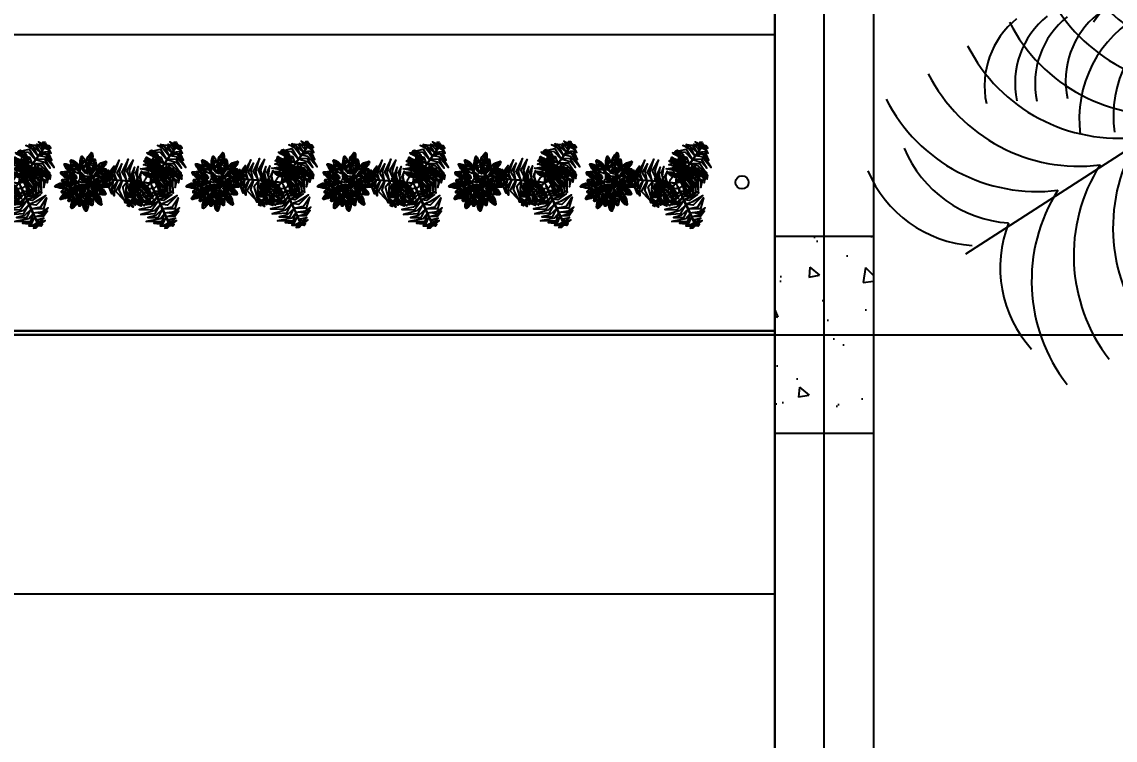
# Model space of a CAD drawing. Header units: metres. Extents: x 97 to 197, y 104 to 205.
# Drawn here: x 106.782 to 108.443, y 113.72 to 114.812 of the extents above; entities that cross this region are included whole.
import ezdxf

# ---------------------------------------------------------------- set-up
doc = ezdxf.new("R2010")
doc.units = ezdxf.units.M
doc.linetypes.add('ACAD_ISO10W100', pattern=[18, 12, -3, 0, -3])
doc.layers.get('0').update_dxf_attribs({"plot": 0})
doc.layers.add('00-AUX2', color=30, linetype='Continuous', plot=False)
for name, color, linetype in [('1-ALV_CORTE', 5, 'Continuous'), ('13-EST_PILARES', 6, 'Continuous'), ('15-COTAS', 14, 'Continuous'), ('16-EIXOS', 253, 'ACAD_ISO10W100'), ('18-HATCH', 1, 'Continuous'), ('3-LAYOUT', 2, 'Continuous'), ('5-PISO', 1, 'Continuous'), ('6-VEGETAÇÃO', 104, 'Continuous')]:
    doc.layers.add(name, color=color, linetype=linetype)
doc.styles.get("Standard").update_dxf_attribs({"font": 'arial.ttf', "height": 2.5})
doc.dimstyles.new('COTA ANOTATIVA', dxfattribs={"dimtxt": 2.5, "dimasz": 2.5, "dimexe": 2, "dimexo": 1, "dimgap": 0.5, "dimtad": 1, "dimzin": 4, "dimdsep": 46, "dimtxsty": 'Standard', "dimblk": 'ARCHTICK', "dimcen": 1, "dimclrd": 256, "dimclre": 256, "dimclrt": 256, "dimazin": 0, "dimtfac": 1, "dimtofl": 0, "dimtmove": 1, "dimatfit": 3, "dimldrblk": 'DOT', "dimfxl": 2, "dimfxlon": 1, "dimtolj": 1, "dimtzin": 0, "dimarcsym": 0})

# ---------------------------------------------------------------- blocks, each defined once
blk = doc.blocks.new('*U93')
at = {"layer": '5-PISO', "ltscale": 0.1}
blk.add_circle((0.0563, 0), 0.01, dxfattribs=at)
blk = doc.blocks.new('*U94')
at = {"layer": '1-ALV_CORTE', "color": 0, "linetype": 'ByBlock', "lineweight": -2, "transparency": 16777216}
for p in [(1.1521, -3.7), (1.2519, -3.7), (1.3517, -3.7), (1.4516, -3.7), (1.5514, -3.7), (1.6512, -3.7), (1.7511, -3.7), (1.8509, -3.7), (1.9507, -3.7), (2.0506, -3.7), (2.1504, -3.7), (2.2502, -3.7)]:
    blk.add_blockref('*U93', p, dxfattribs=at)
blk = doc.blocks.new('A$C5E6B4C6F')
at = {"layer": '6-VEGETAÇÃO', "color": 76}
for points in [[(1.557, 1.641, -2.048), (1.395, 1.82, -2.109), (1.136, 1.834, -2.194), (1.405, 1.9, -2.11)], [(1.617, 1.726, -2.033), (1.464, 1.918, -2.092), (1.33, 1.988, -2.139), (1.499, 1.959, -2.083)], [(1.678, 1.813, -2.089), (1.51, 1.965, -2.183), (1.405, 2.011, -2.201), (1.562, 1.992, -2.214)], [(1.721, 1.874, -2.146), (1.59, 2.021, -2.244), (1.711, 1.971, -2.224)], [(1.777, 1.953, -2.259), (1.674, 2.021, -2.303), (1.628, 2.076, -2.362), (1.733, 2.028, -2.352)], [(1.633, 1.748, -2.029), (1.64, 1.748, -2.029), (1.76, 1.917, -2.19), (1.752, 1.917, -2.19)], [(1.806, 1.994, -2.342), (1.736, 2.07, -2.421), (1.789, 2.063, -2.443)], [(1.752, 1.917, -2.19), (1.76, 1.917, -2.19), (1.824, 2.009, -2.376), (1.817, 2.009, -2.376)], [(1.778, 1.935, -2.243), (1.871, 1.881, -2.305), (1.934, 1.803, -2.299), (1.865, 1.938, -2.361)], [(1.807, 1.996, -2.35), (1.927, 1.923, -2.425), (1.888, 1.979, -2.436)], [(0.357, 1.156, -2.032), (0.303, 1.302, -2.064), (0.415, 1.63, -2.175), (0.231, 1.292, -2.049)], [(0.595, 1.14, -2.069), (0.539, 1.339, -2.115), (0.629, 1.659, -2.22), (0.475, 1.345, -2.105)], [(0.708, 1.124, -2.084), (0.662, 1.376, -2.146), (0.747, 1.632, -2.233), (0.591, 1.377, -2.135)], [(1.482, 1.535, -2.067), (1.345, 1.656, -2.117), (1.097, 1.789, -2.205), (1.417, 1.703, -2.096)], [(1.207, 1.531, -0.981), (1.324, 1.574, -0.958), (1.424, 1.573, -1.089), (1.316, 1.62, -0.901)], [(1.395, 1.411, -2.091), (1.402, 1.411, -2.091), (1.64, 1.748, -2.031), (1.632, 1.748, -2.031)], [(1.556, 1.648, -2.048), (1.774, 1.585, -2.101), (1.908, 1.441, -2.163), (1.78, 1.66, -2.08)], [(1.629, 1.743, -2.032), (1.782, 1.718, -2.064), (2.011, 1.456, -2.175), (1.809, 1.784, -2.049)], [(1.691, 1.821, -2.104), (1.846, 1.789, -2.2), (1.954, 1.636, -2.209), (1.866, 1.836, -2.236)], [(0.049, 1.184, -2.35), (0.052, 1.325, -2.425), (0.023, 1.263, -2.436)], [(0.117, 1.189, -2.243), (0.117, 1.297, -2.305), (0.153, 1.391, -2.299), (0.07, 1.263, -2.361)], [(0.259, 1.171, -2.104), (0.209, 1.321, -2.2), (0.288, 1.491, -2.209), (0.158, 1.315, -2.236)], [(0.475, 1.141, -2.048), (0.422, 1.361, -2.101), (0.479, 1.549, -2.163), (0.353, 1.329, -2.08)], [(0.796, 1.116, -2.149), (0.756, 1.287, -2.126), (0.781, 1.468, -2.215), (0.703, 1.281, -2.034)], [(1.196, 1.453, -1.072), (1.373, 1.5, -1.059), (1.421, 1.484, -1.129), (1.346, 1.542, -1.001)], [(1.502, 1.177, -1.5), (1.501, 1.373, -1.508), (1.382, 1.522, -1.658), (1.541, 1.415, -1.461)], [(1.426, 1.455, -2.084), (1.667, 1.369, -2.146), (1.847, 1.168, -2.233), (1.703, 1.43, -2.135)], [(1.496, 1.546, -2.069), (1.696, 1.494, -2.115), (1.929, 1.256, -2.22), (1.734, 1.547, -2.105)], [(1.567, 1.195, -1.421), (1.577, 1.394, -1.416), (1.543, 1.509, -1.462), (1.612, 1.399, -1.373)], [(1.652, 1.219, -1.388), (1.644, 1.403, -1.435), (1.609, 1.487, -1.463), (1.691, 1.394, -1.423)], [(0.052, 1.184, -2.342), (0.02, 1.085, -2.421), (0, 1.135, -2.443)], [(0.145, 1.176, -2.19), (0.152, 1.176, -2.19), (0.041, 1.186, -2.376), (0.033, 1.186, -2.376)], [(0.102, 1.18, -2.259), (0.094, 1.057, -2.303), (0.07, 0.989, -2.362), (0.058, 1.103, -2.352)], [(0.198, 1.171, -2.146), (0.136, 0.983, -2.244), (0.119, 1.114, -2.224)], [(0.351, 1.157, -2.029), (0.358, 1.157, -2.029), (0.152, 1.176, -2.19), (0.145, 1.176, -2.19)], [(0.272, 1.164, -2.089), (0.224, 0.942, -2.183), (0.237, 0.829, -2.201), (0.175, 0.974, -2.214)], [(0.379, 1.154, -2.033), (0.289, 0.926, -2.092), (0.295, 0.774, -2.139), (0.235, 0.936, -2.083)], [(0.481, 1.145, -2.048), (0.407, 0.915, -2.109), (0.525, 0.683, -2.194), (0.333, 0.884, -2.11)], [(0.762, 1.119, -2.091), (0.769, 1.119, -2.091), (0.359, 1.157, -2.031), (0.351, 1.157, -2.031)], [(0.611, 1.133, -2.067), (0.575, 0.954, -2.117), (0.583, 0.673, -2.205), (0.497, 0.993, -2.096)], [(1.582, 1.199, -1.406), (1.664, 1.106, -1.383), (1.707, 0.838, -1.514), (1.704, 1.13, -1.326)], [(1.354, 0.668, -2.084), (1.159, 0.502, -2.146), (0.894, 0.447, -2.233), (1.193, 0.441, -2.135)], [(1.397, 0.562, -2.069), (1.252, 0.414, -2.115), (0.93, 0.332, -2.22), (1.279, 0.356, -2.105)], [(1.331, 0.717, -2.091), (1.339, 0.717, -2.091), (1.511, 0.343, -2.031), (1.504, 0.343, -2.031)], [(1.395, 0.579, -2.067), (1.568, 0.638, -2.117), (1.807, 0.786, -2.205), (1.573, 0.551, -2.096)], [(1.449, 0.461, -2.048), (1.685, 0.512, -2.109), (1.827, 0.73, -2.194), (1.749, 0.463, -2.11)], [(1.502, 0.348, -2.032), (1.403, 0.228, -2.064), (1.062, 0.161, -2.175), (1.447, 0.171, -2.049)], [(1.456, 0.458, -2.048), (1.292, 0.302, -2.101), (1.1, 0.258, -2.163), (1.354, 0.259, -2.08)], [(1.492, 0.368, -2.033), (1.735, 0.404, -2.092), (1.863, 0.485, -2.139), (1.753, 0.353, -2.083)], [(1.504, 0.342, -2.029), (1.511, 0.342, -2.029), (1.598, 0.154, -2.19), (1.591, 0.154, -2.19)], [(1.537, 0.27, -2.089), (1.753, 0.34, -2.183), (1.845, 0.408, -2.201), (1.75, 0.282, -2.214)], [(1.538, 0.256, -2.104), (1.433, 0.138, -2.2), (1.246, 0.121, -2.209), (1.463, 0.097, -2.236)], [(1.593, 0.124, -2.243), (1.5, 0.07, -2.305), (1.4, 0.054, -2.299), (1.552, 0.046, -2.361)], [(1.631, 0.067, -2.35), (1.508, 0, -2.425), (1.576, 0.006, -2.436)], [(1.568, 0.203, -2.146), (1.762, 0.243, -2.244), (1.657, 0.163, -2.224)], [(1.591, 0.154, -2.19), (1.598, 0.154, -2.19), (1.645, 0.053, -2.376), (1.638, 0.053, -2.376)], [(1.609, 0.115, -2.259), (1.719, 0.17, -2.303), (1.79, 0.183, -2.362), (1.697, 0.116, -2.352)], [(1.63, 0.07, -2.342), (1.731, 0.092, -2.421), (1.698, 0.049, -2.443)]]:
    blk.add_3dface(points, dxfattribs=at)
at = {"layer": '6-VEGETAÇÃO'}
for points in [[(1.235, 1.816, -0.991), (1.158, 1.859, -1.031), (1.199, 1.877, -1.03)], [(1.206, 1.516, -0.996), (1.024, 1.596, -0.991), (1.003, 1.606, -1.037), (1.032, 1.631, -0.948)], [(1.214, 1.604, -0.963), (1.039, 1.663, -1.01), (1.047, 1.66, -1.038), (1.065, 1.703, -0.998)], [(1.372, 1.379, -2.153), (1.289, 1.475, -2.153), (1.073, 1.642, -2.248), (1.268, 1.547, -2.101)], [(1.23, 1.762, -0.967), (1.133, 1.78, -1), (1.08, 1.812, -1.029), (1.171, 1.816, -1.007)], [(1.41, 1.433, -2.085), (1.238, 1.599, -2.149), (1.14, 1.664, -2.184), (1.367, 1.566, -2.106)], [(1.208, 1.535, -0.975), (1.215, 1.535, -0.975), (1.233, 1.716, -0.948), (1.226, 1.716, -0.948)], [(1.22, 1.616, -0.965), (1.342, 1.671, -0.989), (1.417, 1.659, -1.037), (1.338, 1.715, -0.98)], [(1.226, 1.716, -0.948), (1.233, 1.716, -0.948), (1.245, 1.837, -1.002), (1.238, 1.837, -1.002)], [(1.237, 1.748, -0.966), (1.325, 1.761, -1.002), (1.351, 1.746, -1.016), (1.299, 1.807, -1.012)], [(0.876, 1.104, -2.283), (0.841, 1.252, -2.262), (0.872, 1.481, -2.373), (0.804, 1.331, -2.219)], [(0.949, 1.102, -2.406), (0.922, 1.223, -2.391), (0.948, 1.371, -2.474), (0.888, 1.232, -2.335)], [(1.191, 1.364, -1.175), (1.049, 1.403, -1.197), (0.924, 1.423, -1.28), (1.079, 1.451, -1.128)], [(1.18, 1.253, -1.362), (1.084, 1.284, -1.342), (0.937, 1.329, -1.4), (1.039, 1.307, -1.275)], [(1.183, 1.282, -1.27), (0.999, 1.341, -1.291), (0.973, 1.349, -1.318), (1.1, 1.353, -1.229)], [(1.199, 1.449, -1.075), (1.016, 1.518, -1.083), (0.994, 1.522, -1.233), (1.09, 1.57, -1.036)], [(1.325, 1.313, -2.288), (1.259, 1.405, -2.271), (1.1, 1.534, -2.333), (1.296, 1.428, -2.198)], [(1.283, 1.253, -2.41), (1.221, 1.351, -2.381), (1.104, 1.463, -2.408), (1.248, 1.379, -2.316)], [(1.181, 1.265, -1.292), (1.189, 1.265, -1.292), (1.215, 1.535, -0.976), (1.208, 1.535, -0.976)], [(1.185, 1.3, -1.252), (1.387, 1.343, -1.249), (1.49, 1.314, -1.35), (1.387, 1.39, -1.194)], [(1.196, 1.375, -1.165), (1.356, 1.422, -1.148), (1.511, 1.392, -1.261), (1.36, 1.464, -1.098)], [(1.215, 1.156, -2.61), (1.222, 1.156, -2.61), (1.402, 1.411, -2.09), (1.395, 1.411, -2.09)], [(1.269, 1.113, -2.068), (1.269, 1.202, -2.018), (1.257, 1.332, -2.02), (1.28, 1.2, -1.947)], [(1.289, 1.119, -1.934), (1.287, 1.207, -1.898), (1.267, 1.371, -1.932), (1.3, 1.197, -1.82)], [(1.312, 1.125, -1.787), (1.306, 1.226, -1.767), (1.278, 1.444, -1.825), (1.313, 1.276, -1.7)], [(1.341, 1.133, -1.695), (1.329, 1.325, -1.716), (1.31, 1.418, -1.743), (1.377, 1.236, -1.654)], [(1.324, 1.32, -2.283), (1.47, 1.276, -2.262), (1.653, 1.135, -2.373), (1.557, 1.269, -2.219)], [(1.42, 1.155, -1.6), (1.405, 1.302, -1.622), (1.344, 1.516, -1.705), (1.461, 1.291, -1.553)], [(1.375, 1.383, -2.149), (1.543, 1.333, -2.126), (1.687, 1.221, -2.215), (1.565, 1.381, -2.034)], [(1.715, 1.236, -1.379), (1.726, 1.399, -1.416), (1.768, 1.304, -1.384)], [(1.805, 1.261, -1.392), (1.787, 1.358, -1.425), (1.798, 1.419, -1.454), (1.834, 1.335, -1.432)], [(1.858, 1.276, -1.416), (1.87, 1.363, -1.456), (1.902, 1.332, -1.455)], [(0.841, 0.796, -1.406), (0.726, 0.843, -1.383), (0.569, 1.065, -1.514), (0.701, 0.804, -1.326)], [(0.735, 1.122, -2.085), (0.678, 0.89, -2.149), (0.67, 0.773, -2.184), (0.642, 1.017, -2.106)], [(0.955, 0.903, -1.59), (0.806, 0.977, -1.573), (0.644, 1.183, -1.686), (0.774, 0.949, -1.523)], [(0.903, 0.846, -1.497), (0.741, 0.931, -1.484), (0.648, 1.055, -1.554), (0.731, 0.882, -1.426)], [(0.801, 1.116, -2.153), (0.759, 0.996, -2.153), (0.723, 0.725, -2.248), (0.708, 0.941, -2.101)], [(1.014, 0.95, -1.677), (0.836, 1.056, -1.674), (0.712, 1.227, -1.775), (0.805, 1.022, -1.619)], [(1.072, 1.091, -2.61), (1.08, 1.091, -2.61), (0.769, 1.119, -2.09), (0.762, 1.119, -2.09)], [(0.881, 1.108, -2.288), (0.835, 1.005, -2.271), (0.803, 0.803, -2.333), (0.797, 1.025, -2.198)], [(1.048, 0.981, -1.78), (0.935, 1.058, -1.728), (0.826, 1.156, -1.795), (0.93, 1.042, -1.629)], [(1.069, 0.994, -1.927), (0.971, 1.061, -1.881), (0.833, 1.185, -1.964), (0.915, 1.092, -1.822)], [(0.954, 1.101, -2.41), (0.9, 0.999, -2.381), (0.862, 0.841, -2.408), (0.863, 1.008, -2.316)], [(1.082, 1.011, -2.061), (1.002, 1.066, -2.026), (0.914, 1.148, -2.092), (0.991, 1.062, -1.964)], [(1.178, 1.229, -1.509), (1.095, 1.259, -1.473), (1.001, 1.293, -1.507), (1.108, 1.268, -1.395)], [(1.175, 1.208, -1.643), (1.093, 1.24, -1.593), (1.034, 1.269, -1.595), (1.098, 1.25, -1.522)], [(1.072, 1.091, -2.61), (1.08, 1.091, -2.61), (1.17, 1.082, -3.235), (1.163, 1.082, -3.235)], [(1.109, 1.035, -2.285), (1.117, 1.035, -2.285), (1.172, 1.084, -2.985), (1.164, 1.084, -2.985)], [(1.215, 1.156, -2.61), (1.222, 1.156, -2.61), (1.17, 1.082, -3.235), (1.163, 1.082, -3.235)], [(1.2, 1, -2.61), (1.208, 1, -2.61), (1.17, 1.082, -3.235), (1.163, 1.082, -3.235)], [(1.236, 1.104, -2.285), (1.243, 1.104, -2.285), (1.172, 1.084, -2.985), (1.164, 1.084, -2.985)], [(1.172, 1.174, -1.86), (1.18, 1.174, -1.86), (1.172, 1.1, -2.56), (1.165, 1.1, -2.56)], [(1.172, 1.174, -1.86), (1.18, 1.174, -1.86), (1.189, 1.265, -1.292), (1.181, 1.265, -1.292)], [(1.174, 1.231, -1.502), (1.225, 1.249, -1.456), (1.41, 1.25, -1.539), (1.287, 1.263, -1.397)], [(1.176, 1.21, -1.636), (1.205, 1.224, -1.601), (1.326, 1.223, -1.667), (1.211, 1.234, -1.539)], [(1.18, 1.255, -1.355), (1.249, 1.275, -1.303), (1.396, 1.276, -1.37), (1.242, 1.29, -1.204)], [(1.236, 1.104, -2.285), (1.243, 1.104, -2.285), (1.331, 1.128, -1.717), (1.324, 1.128, -1.717)], [(1.271, 1.114, -2.061), (1.318, 1.029, -2.026), (1.361, 0.916, -2.092), (1.33, 1.027, -1.964)], [(1.286, 1.257, -2.406), (1.405, 1.22, -2.391), (1.52, 1.124, -2.474), (1.429, 1.246, -2.335)], [(1.29, 1.123, -1.927), (1.348, 1.019, -1.881), (1.417, 0.847, -1.964), (1.384, 0.967, -1.822)], [(1.315, 1.126, -1.78), (1.381, 1.006, -1.728), (1.435, 0.87, -1.795), (1.393, 1.018, -1.629)], [(1.324, 1.128, -1.717), (1.331, 1.128, -1.717), (1.593, 1.2, -1.401), (1.585, 1.2, -1.401)], [(1.358, 1.138, -1.677), (1.471, 0.964, -1.674), (1.506, 0.756, -1.775), (1.514, 0.981, -1.619)], [(1.432, 1.154, -1.59), (1.533, 1.021, -1.573), (1.587, 0.765, -1.686), (1.574, 1.032, -1.523)], [(1.505, 1.182, -1.497), (1.612, 1.034, -1.484), (1.64, 0.882, -1.554), (1.642, 1.074, -1.426)], [(1.585, 1.2, -1.4), (1.593, 1.2, -1.4), (1.768, 1.249, -1.373), (1.761, 1.249, -1.373)], [(1.666, 1.218, -1.39), (1.761, 1.124, -1.414), (1.759, 0.977, -1.462), (1.801, 1.144, -1.405)], [(1.761, 1.249, -1.373), (1.768, 1.249, -1.373), (1.886, 1.281, -1.427), (1.878, 1.281, -1.427)], [(1.795, 1.249, -1.391), (1.838, 1.172, -1.427), (1.839, 1.092, -1.441), (1.872, 1.213, -1.437)], [(1.862, 1.277, -1.42), (1.915, 1.175, -1.465), (1.92, 1.23, -1.458)], [(0.775, 0.742, -1.39), (0.647, 0.784, -1.414), (0.584, 0.917, -1.462), (0.621, 0.749, -1.405)], [(0.839, 0.794, -1.4), (0.846, 0.794, -1.4), (0.71, 0.672, -1.373), (0.703, 0.672, -1.373)], [(1.041, 0.974, -1.717), (1.049, 0.974, -1.717), (0.846, 0.794, -1.401), (0.839, 0.794, -1.401)], [(0.853, 0.806, -1.421), (0.932, 0.624, -1.416), (1.014, 0.536, -1.462), (0.903, 0.604, -1.373)], [(0.903, 0.851, -1.5), (0.99, 0.676, -1.508), (1.164, 0.595, -1.658), (0.973, 0.621, -1.461)], [(1.287, 0.824, -2.283), (1.176, 0.719, -2.262), (0.963, 0.632, -2.373), (1.127, 0.648, -2.219)], [(0.967, 0.908, -1.6), (1.045, 0.782, -1.622), (1.195, 0.618, -1.705), (0.99, 0.768, -1.553)], [(1.252, 0.888, -2.406), (1.161, 0.804, -2.391), (1.019, 0.752, -2.474), (1.171, 0.77, -2.335)], [(1.028, 0.962, -1.695), (1.124, 0.795, -1.716), (1.182, 0.721, -1.743), (1.041, 0.854, -1.654)], [(1.109, 1.035, -2.285), (1.117, 1.035, -2.285), (1.049, 0.974, -1.717), (1.041, 0.974, -1.717)], [(1.05, 0.982, -1.787), (1.1, 0.895, -1.767), (1.222, 0.711, -1.825), (1.117, 0.847, -1.7)], [(1.068, 0.998, -1.934), (1.109, 0.92, -1.898), (1.199, 0.782, -1.932), (1.093, 0.923, -1.82)], [(1.084, 1.012, -2.068), (1.123, 0.933, -2.018), (1.192, 0.821, -2.02), (1.112, 0.929, -1.947)], [(1.2, 1, -2.61), (1.208, 1, -2.61), (1.339, 0.717, -2.09), (1.331, 0.717, -2.09)], [(1.25, 0.893, -2.41), (1.366, 0.897, -2.381), (1.522, 0.943, -2.408), (1.377, 0.861, -2.316)], [(1.281, 0.826, -2.288), (1.393, 0.838, -2.271), (1.584, 0.911, -2.333), (1.395, 0.794, -2.198)], [(1.315, 0.753, -2.153), (1.439, 0.777, -2.153), (1.692, 0.881, -2.248), (1.512, 0.759, -2.101)], [(1.343, 0.692, -2.085), (1.572, 0.759, -2.149), (1.677, 0.811, -2.184), (1.479, 0.664, -2.106)], [(0.625, 0.603, -1.42), (0.532, 0.67, -1.465), (0.552, 0.619, -1.458)], [(0.673, 0.657, -1.391), (0.599, 0.707, -1.427), (0.563, 0.778, -1.441), (0.587, 0.655, -1.437)], [(0.703, 0.673, -1.373), (0.71, 0.673, -1.373), (0.619, 0.591, -1.427), (0.612, 0.591, -1.427)], [(0.628, 0.605, -1.416), (0.656, 0.522, -1.456), (0.614, 0.535, -1.455)], [(0.668, 0.642, -1.392), (0.728, 0.563, -1.425), (0.745, 0.503, -1.454), (0.675, 0.562, -1.432)], [(0.738, 0.704, -1.379), (0.8, 0.553, -1.416), (0.721, 0.619, -1.384)], [(0.787, 0.747, -1.388), (0.876, 0.585, -1.435), (0.944, 0.526, -1.463), (0.829, 0.573, -1.423)], [(1.317, 0.748, -2.149), (1.189, 0.628, -2.126), (1.02, 0.559, -2.215), (1.22, 0.585, -2.034)]]:
    blk.add_3dface(points, dxfattribs=at)
blk = doc.blocks.new('A$C67B00017')
at = {"layer": '6-VEGETAÇÃO', "color": 153}
for p, q in [((1.132, 2.109), (1.055, 2.16)), ((1.131, 2.174), (1.075, 2.216)), ((1.18, 2.254), (1.15, 2.198)), ((1.199, 2.201), (1.151, 2.113)), ((0.256, 1.79), (0.286, 1.734)), ((0.31, 1.778), (0.358, 1.69)), ((0.37, 1.752), (0.426, 1.637)), ((0.602, 1.725), (0.513, 1.718)), ((0.584, 1.842), (0.601, 1.763)), ((0.656, 2.047), (0.587, 2.057)), ((0.687, 1.99), (0.596, 1.999)), ((0.721, 1.914), (0.606, 1.927)), ((0.742, 1.862), (0.622, 1.874)), ((0.646, 1.807), (0.672, 1.682)), ((0.662, 2.14), (0.661, 2.077)), ((0.703, 2.103), (0.703, 2.003)), ((0.71, 1.754), (0.737, 1.594)), ((0.744, 2.051), (0.737, 1.925)), ((0.785, 1.97), (0.754, 1.871)), ((0.8, 1.883), (0.767, 1.837)), ((0.799, 1.821), (0.782, 1.797)), ((0.959, 1.729), (0.823, 1.784)), ((0.944, 1.833), (0.835, 1.875)), ((0.925, 1.914), (0.844, 1.95)), ((0.964, 2.027), (0.942, 1.948)), ((1.002, 1.966), (0.967, 1.844)), ((1.034, 1.889), (0.983, 1.736)), ((1.057, 1.775), (0.984, 1.665)), ((1.12, 1.971), (1.019, 2.037)), ((1.126, 2.026), (1.03, 2.092)), ((1.15, 1.907), (1.123, 1.894)), ((1.18, 1.961), (1.129, 1.936)), ((1.208, 2.045), (1.134, 1.973)), ((1.139, 1.805), (1.207, 1.693)), ((1.21, 2.136), (1.145, 2.028)), ((1.166, 1.919), (1.211, 1.764)), ((1.202, 1.994), (1.231, 1.871)), ((1.223, 1.685), (1.368, 1.733)), ((1.234, 1.755), (1.373, 1.804)), ((1.243, 2.053), (1.261, 1.974)), ((1.254, 1.859), (1.365, 1.896)), ((1.276, 1.939), (1.36, 1.971)), ((1.436, 1.757), (1.396, 1.6)), ((1.484, 1.896), (1.424, 2.001)), ((1.482, 1.826), (1.452, 1.826)), ((1.514, 1.943), (1.459, 2.045)), ((1.505, 1.804), (1.468, 1.682)), ((1.533, 1.86), (1.476, 1.861)), ((1.596, 1.922), (1.497, 1.892)), ((1.557, 2.014), (1.512, 2.094)), ((1.639, 2.003), (1.532, 1.936)), ((1.541, 1.718), (1.629, 1.703)), ((1.57, 1.833), (1.546, 1.756)), ((1.586, 2.073), (1.554, 2.135)), ((1.659, 2.066), (1.576, 2.009)), ((1.665, 2.122), (1.613, 2.085)), ((0.296, 1.706), (0.23, 1.681)), ((0.35, 1.671), (0.266, 1.635)), ((0.416, 1.621), (0.309, 1.577)), ((0.401, 1.393), (0.327, 1.344)), ((0.328, 1.487), (0.382, 1.425)), ((0.46, 1.585), (0.349, 1.537)), ((0.479, 1.364), (0.384, 1.296)), ((0.4, 1.486), (0.483, 1.39)), ((0.446, 1.7), (0.465, 1.598)), ((0.575, 1.32), (0.454, 1.236)), ((0.482, 1.47), (0.582, 1.344)), ((0.501, 1.63), (0.493, 1.574)), ((0.639, 1.288), (0.514, 1.198)), ((0.529, 1.576), (0.526, 1.546)), ((0.657, 1.662), (0.541, 1.648)), ((0.719, 1.577), (0.573, 1.562)), ((0.59, 1.427), (0.642, 1.306)), ((0.759, 1.518), (0.607, 1.5)), ((0.677, 1.356), (0.684, 1.284)), ((0.781, 1.48), (0.678, 1.45)), ((0.728, 1.296), (0.731, 1.258)), ((0.812, 1.431), (0.744, 1.413)), ((0.784, 1.663), (0.771, 1.532)), ((0.826, 1.559), (0.797, 1.493)), ((0.876, 1.406), (0.821, 1.404)), ((0.968, 1.658), (0.824, 1.713)), ((0.841, 1.482), (0.826, 1.447)), ((0.908, 1.366), (0.836, 1.361)), ((0.945, 1.312), (0.854, 1.306)), ((0.868, 1.479), (0.876, 1.43)), ((0.905, 1.456), (0.918, 1.379)), ((0.944, 1.422), (0.956, 1.323)), ((0.987, 1.364), (0.976, 1.283)), ((1.045, 1.663), (0.989, 1.618)), ((1.01, 1.298), (0.991, 1.258)), ((1.023, 1.588), (0.993, 1.564)), ((1.086, 1.367), (1.011, 1.425)), ((1.094, 1.41), (1.023, 1.467)), ((1.104, 1.475), (1.047, 1.519)), ((1.107, 1.526), (1.065, 1.562)), ((1.106, 1.315), (1.084, 1.306)), ((1.133, 1.356), (1.091, 1.339)), ((1.16, 1.42), (1.097, 1.368)), ((1.167, 1.492), (1.109, 1.41)), ((1.162, 1.543), (1.119, 1.477)), ((1.15, 1.585), (1.123, 1.543)), ((1.146, 1.693), (1.2, 1.646)), ((1.164, 1.617), (1.193, 1.592)), ((1.281, 1.498), (1.293, 1.461)), ((1.304, 1.573), (1.327, 1.504)), ((1.306, 1.444), (1.372, 1.42)), ((1.341, 1.49), (1.441, 1.451)), ((1.355, 1.673), (1.356, 1.542)), ((1.366, 1.526), (1.516, 1.494)), ((1.412, 1.581), (1.556, 1.553)), ((1.482, 1.661), (1.596, 1.636)), ((1.509, 1.41), (1.517, 1.373)), ((1.527, 1.354), (1.589, 1.322)), ((1.54, 1.482), (1.555, 1.411)), ((1.568, 1.395), (1.662, 1.344)), ((1.604, 1.575), (1.588, 1.444)), ((1.597, 1.428), (1.741, 1.378)), ((1.695, 1.648), (1.635, 1.498)), ((1.649, 1.477), (1.788, 1.431)), ((1.769, 1.686), (1.717, 1.57)), ((1.746, 1.267), (1.726, 1.29)), ((1.728, 1.547), (1.838, 1.508)), ((1.806, 1.253), (1.768, 1.295)), ((1.794, 1.597), (1.88, 1.571)), ((1.799, 1.314), (1.836, 1.428)), ((1.837, 1.707), (1.804, 1.633)), ((1.894, 1.249), (1.805, 1.301)), ((1.854, 1.323), (1.891, 1.432)), ((1.983, 1.271), (1.86, 1.305)), ((1.935, 1.339), (1.963, 1.427)), ((2.042, 1.299), (1.944, 1.322)), ((1.998, 1.357), (2.022, 1.423)), ((2.087, 1.332), (2.025, 1.346)), ((0.094, 1.203), (0.149, 1.17)), ((0.171, 1.151), (0.127, 1.096)), ((0.147, 1.22), (0.233, 1.168)), ((0.236, 1.148), (0.182, 1.074)), ((0.212, 1.228), (0.318, 1.158)), ((0.318, 1.139), (0.249, 1.047)), ((0.374, 1.13), (0.303, 1.033)), ((0.304, 1.222), (0.372, 1.144)), ((0.433, 0.859), (0.353, 0.899)), ((0.386, 1.19), (0.409, 1.138)), ((0.506, 0.897), (0.404, 0.953)), ((0.438, 1.158), (0.45, 1.13)), ((0.442, 0.766), (0.513, 0.872)), ((0.597, 0.952), (0.467, 1.021)), ((0.656, 0.991), (0.522, 1.066)), ((0.522, 0.791), (0.606, 0.929)), ((0.676, 1.265), (0.6, 1.189)), ((0.69, 1.019), (0.606, 1.085)), ((0.624, 0.848), (0.661, 0.974)), ((0.726, 1.237), (0.676, 1.189)), ((0.737, 1.052), (0.682, 1.094)), ((0.702, 0.928), (0.7, 1.001)), ((0.745, 0.993), (0.745, 1.032)), ((0.853, 0.96), (0.799, 0.967)), ((0.889, 0.996), (0.818, 1.009)), ((0.836, 0.861), (0.872, 0.846)), ((0.838, 0.888), (0.851, 0.937)), ((0.931, 1.047), (0.842, 1.062)), ((0.958, 1.081), (0.865, 1.099)), ((0.968, 1.275), (0.874, 1.267)), ((0.877, 0.907), (0.898, 0.983)), ((0.919, 0.938), (0.941, 1.035)), ((0.968, 0.991), (0.965, 1.072)), ((0.998, 1.054), (0.982, 1.096)), ((1.01, 1.1), (1.002, 1.123)), ((1.018, 1.251), (1.007, 1.229)), ((1.048, 0.969), (1.092, 1.037)), ((1.054, 1.038), (1.089, 1.066)), ((1.062, 0.898), (1.093, 0.993)), ((1.067, 1.084), (1.086, 1.1)), ((1.083, 0.851), (1.103, 0.927)), ((1.102, 1.042), (1.191, 1.009)), ((1.107, 0.814), (1.12, 0.862)), ((1.108, 0.998), (1.192, 0.965)), ((1.118, 0.933), (1.185, 0.908)), ((1.13, 0.884), (1.181, 0.862)), ((1.186, 1.151), (1.181, 1.174)), ((1.221, 1.118), (1.212, 1.161)), ((1.28, 1.08), (1.239, 1.151)), ((1.24, 1.162), (1.31, 1.226)), ((1.401, 1.057), (1.343, 1.11)), ((1.344, 1.126), (1.397, 1.175)), ((1.393, 1.114), (1.436, 1.149)), ((1.445, 1.062), (1.408, 1.096)), ((1.521, 0.946), (1.49, 0.923)), ((1.599, 0.949), (1.542, 0.906)), ((1.585, 1.076), (1.567, 1.11)), ((1.575, 0.875), (1.593, 0.723)), ((1.71, 0.933), (1.586, 0.89)), ((1.653, 1.039), (1.621, 1.104)), ((1.816, 0.882), (1.655, 0.871)), ((1.665, 1.116), (1.747, 1.245)), ((1.76, 1.005), (1.668, 1.098)), ((1.736, 1.109), (1.817, 1.232)), ((1.877, 1.003), (1.738, 1.085)), ((1.841, 1.103), (1.904, 1.201)), ((1.959, 1.019), (1.847, 1.078)), ((1.924, 1.105), (1.976, 1.177)), ((2.026, 1.044), (1.954, 1.082)), ((0.371, 0.757), (0.417, 0.824)), ((0.48, 0.598), (0.559, 0.616)), ((0.514, 0.661), (0.638, 0.689)), ((0.566, 0.726), (0.725, 0.754)), ((0.597, 0.619), (0.605, 0.53)), ((0.656, 0.801), (0.787, 0.79)), ((0.659, 0.673), (0.674, 0.558)), ((0.801, 0.444), (0.683, 0.423)), ((0.743, 0.737), (0.76, 0.591)), ((0.76, 0.844), (0.826, 0.816)), ((0.801, 0.778), (0.822, 0.626)), ((0.853, 0.341), (0.813, 0.436)), ((0.86, 0.429), (0.823, 0.472)), ((0.854, 0.49), (0.835, 0.513)), ((0.839, 0.8), (0.871, 0.697)), ((0.888, 0.832), (0.906, 0.764)), ((1.042, 0.659), (0.909, 0.583)), ((1.045, 0.587), (0.918, 0.513)), ((1.045, 0.482), (0.944, 0.424)), ((1.087, 0.736), (1.054, 0.755)), ((1.12, 0.665), (1.057, 0.701)), ((1.148, 0.556), (1.06, 0.654)), ((1.143, 0.44), (1.069, 0.584)), ((1.123, 0.359), (1.07, 0.475)), ((1.214, 0.433), (1.239, 0.449)), ((1.235, 0.724), (1.249, 0.76)), ((1.253, 0.648), (1.28, 0.715)), ((1.263, 0.776), (1.33, 0.796)), ((1.295, 0.728), (1.397, 0.762)), ((1.298, 0.545), (1.307, 0.676)), ((1.318, 0.691), (1.469, 0.714)), ((1.375, 0.457), (1.343, 0.615)), ((1.36, 0.633), (1.506, 0.653)), ((1.441, 0.406), (1.41, 0.529)), ((1.425, 0.55), (1.541, 0.568)), ((1.481, 0.489), (1.57, 0.499)), ((1.504, 0.372), (1.484, 0.451)), ((1.608, 0.593), (1.621, 0.621)), ((1.619, 0.533), (1.643, 0.584)), ((1.642, 0.85), (1.661, 0.704)), ((1.65, 0.45), (1.662, 0.552)), ((1.672, 0.563), (1.791, 0.575)), ((1.706, 0.377), (1.688, 0.503)), ((1.702, 0.516), (1.817, 0.526)), ((1.755, 0.334), (1.737, 0.433)), ((1.739, 0.809), (1.753, 0.693)), ((1.75, 0.448), (1.841, 0.457)), ((1.883, 0.832), (1.755, 0.829)), ((1.813, 0.771), (1.827, 0.683)), ((1.931, 0.78), (1.85, 0.778)), ((0.731, 0.253), (0.662, 0.237)), ((0.757, 0.312), (0.667, 0.296)), ((0.784, 0.391), (0.671, 0.369)), ((0.744, 0.16), (0.738, 0.224)), ((0.782, 0.201), (0.774, 0.301)), ((0.818, 0.256), (0.802, 0.382)), ((1.039, 0.399), (0.963, 0.352)), ((1.094, 0.294), (1.06, 0.368)), ((1.169, 0.291), (1.236, 0.37)), ((1.176, 0.2), (1.231, 0.314)), ((1.189, 0.377), (1.238, 0.407)), ((1.193, 0.136), (1.232, 0.228)), ((1.218, 0.086), (1.242, 0.145)), ((1.25, 0.373), (1.356, 0.317)), ((1.25, 0.317), (1.351, 0.262)), ((1.252, 0.234), (1.333, 0.191)), ((1.258, 0.17), (1.319, 0.134)), ((1.791, 0.398), (1.861, 0.402)), ((1.803, 0.306), (1.791, 0.368))]:
    blk.add_line(p, q, dxfattribs=at)
at = {"layer": '6-VEGETAÇÃO', "color": 210}
blk.add_line((1.129, 1.243), (1.254, 1.335), dxfattribs=at)
at = {"layer": '6-VEGETAÇÃO', "color": 253}
for p, q in [((1.349, 1.061), (1.279, 1.132)), ((1.282, 1.147), (1.35, 1.207))]:
    blk.add_line(p, q, dxfattribs=at)
at = {"layer": '6-VEGETAÇÃO', "color": 153}
for points in [[(0.782, 1.732), (0.638, 1.841), (0.565, 2.152), (0.564, 2.179), (0.762, 2.052), (0.804, 1.773), (0.81, 1.706)], [(0.792, 1.744), (0.702, 1.978), (0.587, 2.176)], [(0.628, 2.13), (0.628, 2.161)], [(0.971, 1.485), (0.832, 1.668), (0.85, 2.074), (0.857, 2.108), (1.056, 1.883), (1.012, 1.528), (0.997, 1.443)], [(1.092, 1.837), (1.017, 2.001), (1.101, 2.309), (1.113, 2.334), (1.226, 2.128), (1.131, 1.863), (1.105, 1.801)], [(1.212, 1.512), (1.359, 1.689), (1.359, 2.095), (1.353, 2.129), (1.144, 1.914), (1.173, 1.557), (1.184, 1.471)], [(1.107, 1.843), (1.139, 2.091), (1.132, 2.321)], [(1.128, 2.264), (1.107, 2.279)], [(1.146, 2.261), (1.16, 2.288)], [(1.399, 1.789), (1.406, 1.97), (1.62, 2.207), (1.641, 2.224), (1.65, 1.989), (1.446, 1.795), (1.394, 1.751)], [(1.415, 1.788), (1.555, 1.995), (1.652, 2.203)], [(1.624, 2.154), (1.612, 2.178)], [(1.638, 2.143), (1.663, 2.161)], [(0.556, 1.489), (0.378, 1.516), (0.166, 1.754), (0.151, 1.778), (0.386, 1.76), (0.556, 1.536), (0.594, 1.48)], [(0.56, 1.505), (0.369, 1.667), (0.173, 1.786)], [(0.218, 1.753), (0.194, 1.743)], [(0.231, 1.766), (0.216, 1.792)], [(0.844, 1.366), (0.635, 1.463), (0.461, 1.83), (0.452, 1.864), (0.732, 1.759), (0.86, 1.424), (0.886, 1.342)], [(0.853, 1.384), (0.678, 1.651), (0.481, 1.867)], [(0.525, 1.809), (0.491, 1.806)], [(0.545, 1.821), (0.536, 1.858)], [(0.611, 2.125), (0.585, 2.128)], [(0.896, 2.025), (0.865, 2.038)], [(0.988, 1.496), (0.958, 1.813), (0.885, 2.096)], [(0.92, 2.026), (0.929, 2.063)], [(1.196, 1.524), (1.239, 1.84), (1.325, 2.119)], [(1.269, 1.383), (1.485, 1.461), (1.692, 1.811), (1.703, 1.843), (1.415, 1.764), (1.257, 1.442), (1.224, 1.362)], [(1.261, 1.402), (1.459, 1.651), (1.674, 1.848)], [(1.482, 1.298), (1.707, 1.348), (1.955, 1.67), (1.971, 1.701), (1.674, 1.657), (1.478, 1.357), (1.435, 1.283)], [(1.607, 1.809), (1.619, 1.845)], [(1.626, 1.795), (1.659, 1.789)], [(0.786, 1.196), (0.556, 1.18), (0.226, 1.417), (0.202, 1.442), (0.499, 1.486), (0.772, 1.254), (0.835, 1.195)], [(0.785, 1.216), (0.503, 1.365), (0.227, 1.459)], [(0.292, 1.43), (0.265, 1.411)], [(0.305, 1.45), (0.279, 1.478)], [(1.023, 1.19), (0.921, 1.359), (0.805, 1.497)], [(0.83, 1.461), (0.81, 1.46)], [(0.843, 1.467), (0.839, 1.491)], [(1.069, 1.267), (1.108, 1.46), (1.116, 1.641)], [(1.11, 1.597), (1.094, 1.61)], [(1.124, 1.593), (1.136, 1.613)], [(1.477, 1.317), (1.704, 1.541), (1.943, 1.709)], [(1.663, 1.304), (1.801, 1.42), (2.12, 1.423), (2.147, 1.419), (1.979, 1.253), (1.698, 1.273), (1.631, 1.282)], [(1.672, 1.291), (1.92, 1.328), (2.139, 1.397)], [(1.87, 1.678), (1.887, 1.713)], [(1.888, 1.663), (1.92, 1.653)], [(2.084, 1.385), (2.093, 1.409)], [(2.085, 1.366), (2.115, 1.36)], [(0.506, 1.097), (0.338, 1.029), (0.035, 1.127), (0.01, 1.14), (0.221, 1.244), (0.482, 1.137), (0.543, 1.108)], [(0.501, 1.112), (0.254, 1.155), (0.025, 1.158)], [(0.085, 1.17), (0.059, 1.185)], [(0.081, 1.152), (0.065, 1.131)], [(0.791, 1.1), (0.562, 1.089), (0.262, 0.815), (0.241, 0.787), (0.54, 0.778), (0.785, 1.04), (0.84, 1.106)], [(0.793, 1.08), (0.531, 0.899), (0.267, 0.773)], [(0.952, 0.864), (0.858, 0.655), (0.493, 0.476), (0.459, 0.466), (0.561, 0.748), (0.894, 0.88), (0.976, 0.907)], [(0.934, 0.874), (0.67, 0.695), (0.457, 0.496)], [(1.016, 1.172), (0.884, 1.12), (0.762, 0.9), (0.755, 0.88), (0.932, 0.934), (1.024, 1.136), (1.043, 1.185)], [(1.021, 1.16), (0.903, 1.002), (0.773, 0.877)], [(0.802, 0.911), (0.782, 0.914)], [(0.815, 0.903), (0.808, 0.88)], [(1.02, 0.831), (0.91, 0.629), (0.988, 0.23), (1, 0.198), (1.164, 0.449), (1.067, 0.794), (1.04, 0.876)], [(1.099, 1.149), (1.186, 1.036), (1.177, 0.785), (1.173, 0.764), (1.049, 0.902), (1.074, 1.122), (1.083, 1.174)], [(1.089, 1.142), (1.109, 0.946), (1.156, 0.771)], [(1.144, 1.208), (1.283, 1.234), (1.502, 1.112), (1.519, 1.098), (1.34, 1.05), (1.156, 1.173), (1.113, 1.205)], [(1.145, 1.196), (1.329, 1.124), (1.505, 1.086)], [(1.229, 0.84), (1.44, 0.749), (1.626, 0.388), (1.636, 0.355), (1.353, 0.451), (1.214, 0.782), (1.185, 0.863)], [(1.408, 0.922), (1.551, 0.742), (1.949, 0.658), (1.983, 0.657), (1.815, 0.905), (1.46, 0.951), (1.374, 0.957)], [(1.423, 0.935), (1.723, 0.827), (1.979, 0.686)], [(1.494, 1.148), (1.702, 1.247), (2.095, 1.146), (2.127, 1.131), (1.867, 0.983), (1.528, 1.099), (1.448, 1.131)], [(1.456, 1.086), (1.475, 1.071)], [(1.463, 1.099), (1.478, 1.113)], [(1.502, 1.13), (1.819, 1.094), (2.11, 1.107)], [(2.034, 1.087), (2.069, 1.07)], [(2.039, 1.11), (2.057, 1.138)], [(0.329, 0.81), (0.299, 0.825)], [(0.344, 0.791), (0.321, 0.76)], [(0.501, 0.56), (0.464, 0.551)], [(0.513, 0.54), (0.516, 0.507)], [(0.83, 0.577), (0.695, 0.457), (0.649, 0.141), (0.65, 0.114), (0.836, 0.257), (0.855, 0.538), (0.856, 0.606)], [(0.841, 0.566), (0.771, 0.326), (0.672, 0.119)], [(1.038, 0.822), (1.056, 0.503), (1.026, 0.213)], [(1.134, 0.815), (1.128, 0.791)], [(1.264, 0.509), (1.355, 0.353), (1.302, 0.038), (1.293, 0.012), (1.159, 0.206), (1.228, 0.479), (1.248, 0.544)], [(1.148, 0.815), (1.167, 0.807)], [(1.22, 0.821), (1.403, 0.561), (1.607, 0.351)], [(1.25, 0.502), (1.243, 0.251), (1.273, 0.024)], [(1.609, 0.684), (1.77, 0.604), (1.9, 0.312), (1.906, 0.286), (1.688, 0.374), (1.594, 0.639), (1.576, 0.704)], [(1.601, 0.67), (1.733, 0.458), (1.883, 0.284)], [(1.913, 0.715), (1.918, 0.682)], [(1.92, 0.738), (1.958, 0.738)], [(0.692, 0.172), (0.666, 0.166)], [(0.71, 0.168), (0.712, 0.137)], [(1.027, 0.285), (0.998, 0.267)], [(1.05, 0.288), (1.065, 0.252)], [(1.252, 0.082), (1.241, 0.054)], [(1.27, 0.08), (1.293, 0.067)], [(1.541, 0.395), (1.552, 0.358)], [(1.562, 0.407), (1.595, 0.411)]]:
    blk.add_spline(points, degree=3, dxfattribs=at)
at = {"layer": '6-VEGETAÇÃO', "color": 210}
for points in [[(1.092, 1.774), (1.101, 1.705), (1.129, 1.649)], [(0.907, 1.497), (0.857, 1.525), (0.797, 1.557)], [(0.903, 1.502), (0.866, 1.538), (0.824, 1.631), (0.824, 1.658)], [(1.388, 1.349), (1.429, 1.354), (1.443, 1.391), (1.485, 1.405)], [(1.416, 1.368), (1.434, 1.437), (1.485, 1.46)], [(0.7, 1.141), (0.584, 1.105), (0.506, 1.109)], [(0.7, 1.141), (0.626, 1.141), (0.552, 1.141), (0.51, 1.146)], [(1.065, 1.151), (1.018, 1.077), (1.009, 1.003)], [(1.115, 1.155), (1.189, 1.077), (1.245, 1.035)], [(1.295, 0.874), (1.379, 0.924), (1.471, 0.92)], [(1.471, 0.767), (1.392, 0.846), (1.314, 0.86)], [(0.958, 0.786), (0.907, 0.703), (0.857, 0.661)], [(0.935, 0.754), (0.907, 0.68), (0.903, 0.592)]]:
    blk.add_spline(points, degree=3, dxfattribs=at)
at = {"layer": '6-VEGETAÇÃO', "color": 123}
for points in [[(1.016, 1.179), (0.89, 1.244), (0.791, 1.475), (0.787, 1.496), (0.957, 1.424), (1.028, 1.214), (1.042, 1.163)], [(1.057, 1.264), (1.008, 1.397), (1.091, 1.634), (1.102, 1.652), (1.179, 1.484), (1.089, 1.282), (1.065, 1.234)]]:
    blk.add_spline(points, degree=3, dxfattribs=at)
at = {"layer": '6-VEGETAÇÃO', "color": 210, "end_tangent": (0.950778, -0.309872)}
blk.add_spline([(0.963, 1.178), (0.875, 1.174), (0.81, 1.146)], degree=3, dxfattribs=at)
at = {"layer": '6-VEGETAÇÃO', "color": 253}
for points in [[(1.834, 0.322), (1.84, 0.292)], [(1.85, 0.33), (1.876, 0.332)]]:
    blk.add_spline(points, degree=3, dxfattribs=at)
blk = doc.blocks.new('A$C5F94322A')
at = {"color": 74}
blk.add_lwpolyline([(2.1507, 2.3895), (1.2974, 1.2826), (1.9571, 0.2579)], dxfattribs=at)
for centre, radius, start, end in [((0.9288, 1.0449), 0.4355, 288.7374, 28.9461), ((1.5881, 0.9572), 0.4355, 135.7979, 236.0066), ((1.0029, 0.9411), 0.4355, 288.7374, 28.9461), ((1.068, 0.8764), 0.4468, 296.9783, 7.1231), ((1.5936, 0.9614), 0.3128, 207.5519, 277.6967), ((1.1422, 0.7727), 0.4468, 296.9783, 7.1231), ((1.5998, 0.8713), 0.3128, 207.5519, 277.6967), ((1.8868, 1.0944), 0.4468, 237.6209, 307.7657), ((1.2042, 0.6617), 0.4468, 296.9783, 7.1231), ((1.9609, 0.9907), 0.4468, 237.6209, 307.7657), ((1.5, 0.7482), 0.2258, 218.5929, 281.9273), ((1.2783, 0.558), 0.4468, 296.9783, 7.1231), ((1.507, 0.6675), 0.2258, 218.5929, 281.9273), ((2.0276, 0.8795), 0.4468, 237.6209, 307.7657), ((1.345, 0.4468), 0.4468, 296.9783, 7.1231), ((1.5054, 0.6148), 0.2258, 218.5929, 281.9273), ((1.9922, 0.6723), 0.3226, 248.662, 311.9963), ((1.5124, 0.5341), 0.2258, 218.5929, 281.9273), ((1.5529, 0.3938), 0.3226, 292.7477, 356.082), ((1.6123, 0.2975), 0.3226, 292.7477, 356.082)]:
    blk.add_arc(centre, radius, start, end, dxfattribs=at)
blk = doc.blocks.new('*U102')
at = {"color": 2, "xscale": 0.5754463081044977, "yscale": 0.5754463081044977, "zscale": 0.5754463081044977, "rotation": 270}
blk.add_blockref('A$C5F94322A', (-0.7423, 0.6963), dxfattribs=at)
blk = doc.blocks.new('*U99')
at = {"layer": '6-VEGETAÇÃO', "color": 0, "linetype": 'ByBlock', "lineweight": -2, "transparency": 16777216}
blk.add_blockref('*U102', (0, 0), dxfattribs=at)
blk = doc.blocks.new('_ArchTick')
at = {"color": 0, "linetype": 'ByBlock', "const_width": 0.15}
blk.add_lwpolyline([(-0.5, -0.5), (0.5, 0.5)], dxfattribs=at)
blk = doc.blocks.new('*D296')
at = {"layer": '15-COTAS', "lineweight": -2, "transparency": 16777216}
blk.add_arc((105.576, 118.1672), 0.556, 270, 5, dxfattribs=at)
at = {"layer": 'Defpoints', "color": 0, "transparency": 16777216}
for p in [(112.5494, 118.7773), (105.576, 118.1672), (105.576, 118.1672), (105.8679, 117.6939), (105.576, 111.1672)]:
    blk.add_point(p, dxfattribs=at)
at = {"layer": '15-COTAS', "lineweight": -2, "transparency": 16777216, "xscale": 0.125, "yscale": 0.125, "zscale": 0.125}
for p, rotation in [((106.1299, 118.2156), 95.00000000000047), ((105.576, 117.6112), 179.9999999999999)]:
    blk.add_blockref('_ArchTick', p, dxfattribs=dict(at, rotation=rotation))
at = {"layer": '15-COTAS', "transparency": 16777216, "insert": (106.0514, 117.7315), "char_height": 0.125, "attachment_point": 5, "rotation": 227.5}
blk.add_mtext('\\A1;95.00°', dxfattribs=at)
blk = doc.blocks.new('_Dot')
at = {"color": 0, "linetype": 'ByBlock', "lineweight": -2}
blk.add_line((-0.5, 0), (-1, 0), dxfattribs=at)
at = {"color": 0, "linetype": 'ByBlock', "const_width": 0.5}
blk.add_lwpolyline([(-0.25, 0, 1), (0.25, 0, 1)], format="xyb", close=True, dxfattribs=at)
blk = doc.blocks.new('*D299')
at = {"layer": '15-COTAS', "lineweight": -2, "transparency": 16777216}
blk.add_arc((108.076, 115.5752), 0.4861, 270, 5, dxfattribs=at)
at = {"layer": 'Defpoints', "color": 0, "transparency": 16777216}
for p in [(111.0003, 115.831), (108.076, 115.5752), (108.076, 115.5752), (108.3312, 115.1615), (108.076, 112.1672)]:
    blk.add_point(p, dxfattribs=at)
at = {"layer": '15-COTAS', "lineweight": -2, "transparency": 16777216, "xscale": 0.125, "yscale": 0.125, "zscale": 0.125}
for p, rotation in [((108.5602, 115.6175), 95.00000000000132), ((108.076, 115.0891), 180.0000000000005)]:
    blk.add_blockref('_ArchTick', p, dxfattribs=dict(at, rotation=rotation))
at = {"layer": '15-COTAS', "transparency": 16777216, "insert": (108.4999, 115.1868), "char_height": 0.125, "attachment_point": 5, "rotation": 227.5}
blk.add_mtext('\\A1;95.00°', dxfattribs=at)

msp = doc.modelspace()

# ---------------------------------------------------------------- hatches: boundary and pattern name
at = {"layer": '18-HATCH', "transparency": 33554508}
h = msp.add_hatch(color=254, dxfattribs=at)
h.dxf.hatch_style = 1
h.paths.add_polyline_path([(113.5749, 124.884), (113.5749, 124.3085, -0.706279), (112.158, 123.9283, -0.163371), (112.2667, 122.8106, 0.931401)])
edge = h.paths.add_edge_path()
edge.add_line((112.1544, 122.019), (112.1544, 121.5729))
edge = h.paths.add_edge_path()
edge.add_line((111.9313, 121.7984), (112.6313, 121.7984))
h.paths.add_polyline_path([(112.3021, 121.8163), (112.6153, 121.8163), (112.6153, 121.9487), (112.3021, 121.9487)], flags=9)
h.paths.add_polyline_path([(103.853, 118.645), (104.1098, 118.645), (104.1098, 118.9026), (103.853, 118.9026)], flags=9)
h.paths.add_polyline_path([(103.853, 118.345), (104.1098, 118.345), (104.1098, 118.6026), (103.853, 118.6026)], flags=9)
h.paths.add_polyline_path([(103.853, 118.045), (104.1098, 118.045), (104.1098, 118.3026), (103.853, 118.3026)], flags=9)
h.paths.add_polyline_path([(103.853, 117.745), (104.1098, 117.745), (104.1098, 118.0026), (103.853, 118.0026)], flags=9)
h.paths.add_polyline_path([(103.853, 117.448), (104.1098, 117.448), (104.1098, 117.7056), (103.853, 117.7056)], flags=9)
h.paths.add_polyline_path([(103.853, 117.145), (104.1098, 117.145), (104.1098, 117.4026), (103.853, 117.4026)], flags=9)
h.paths.add_polyline_path([(103.853, 116.845), (104.1098, 116.845), (104.1098, 117.1026), (103.853, 117.1026)], flags=9)
h.paths.add_polyline_path([(103.853, 116.545), (104.1098, 116.545), (104.1098, 116.8026), (103.853, 116.8026)], flags=9)
h.paths.add_polyline_path([(103.853, 116.245), (104.1098, 116.245), (104.1098, 116.5026), (103.853, 116.5026)], flags=9)
h.paths.add_polyline_path([(103.853, 115.945), (104.1098, 115.945), (104.1098, 116.2026), (103.853, 116.2026)], flags=9)
h.paths.add_polyline_path([(103.8648, 115.645), (104.0244, 115.645), (104.0244, 115.9026), (103.8648, 115.9026)], flags=9)
h.paths.add_polyline_path([(103.865, 115.345), (104.0246, 115.345), (104.0246, 115.6026), (103.865, 115.6026)], flags=9)
h.paths.add_polyline_path([(103.8638, 115.045), (104.0234, 115.045), (104.0234, 115.3026), (103.8638, 115.3026)], flags=9)
h.paths.add_polyline_path([(103.8655, 114.746), (104.0251, 114.746), (104.0251, 115.0036), (103.8655, 115.0036)], flags=9)
h.paths.add_polyline_path([(103.8648, 114.445), (104.0244, 114.445), (104.0244, 114.7026), (103.8648, 114.7026)], flags=9)
h.paths.add_polyline_path([(103.8698, 114.145), (104.0294, 114.145), (104.0294, 114.4026), (103.8698, 114.4026)], flags=9)
h.paths.add_polyline_path([(103.8647, 113.845), (104.0243, 113.845), (104.0243, 114.1026), (103.8647, 114.1026)], flags=9)
h.paths.add_polyline_path([(103.8669, 113.545), (104.0265, 113.545), (104.0265, 113.8026), (103.8669, 113.8026)], flags=9)
h.paths.add_polyline_path([(103.853, 113.245), (104.0126, 113.245), (104.0126, 113.5026), (103.853, 113.5026)], flags=9)
at = {"layer": '18-HATCH'}
h = msp.add_hatch(dxfattribs=at)
h.set_pattern_fill('AR-CONC', color=256, scale=0.001)
h.set_pattern_definition([(320, (96.64973, 180.4618), (-0.0159391, -0.18218467), [0.01905, -0.20955]), (265, (96.64973, 180.4618), (0.19105685, 0.0352434), [0.01524, -0.1676406]), (10.45144, (96.6484, 180.44661), (0.17511775, -0.14694125), [0.01619, -0.17809024]), (316.1842, (96.70053, 180.4618), (-0.0420423, -0.27107904), [0.028575, -0.314325]), (6.63556, (96.69703, 180.4392), (0.2474261, -0.2374041), [0.024285, -0.2671356]), (261.18415, (96.70053, 180.4618), (0.2474261, -0.2374041), [0.02286, -0.2514597]), (291, (96.68783, 180.4364), (-0.1022652, -0.1516144), [0.01905, -0.20955]), (236, (96.68783, 180.4364), (0.18418797, -0.06180203), [0.01524, -0.16764]), (341.45144, (96.67931, 180.42376), (0.08192277, -0.2134164), [0.01619, -0.17808994]), (307.5, (96.64973, 180.461793), (0.08455504, -0.003088603), [0, -0.165608, 0, -0.17018, 0, -0.168275]), (277.5, (96.64973, 180.46179), (0.10018057, -0.06681966), [0, -0.097028, 0, -0.161798, 0, -0.064135]), (237.5, (96.64973, 180.518435), (-0.005728744, -0.135590595), [0, -0.0635, 0, -0.19812, 0, -0.26289]), (227.5, (96.64973, 180.54384), (0.0254265, -0.14812918), [0, -0.08255, 0, -0.131572, 0, -0.18669])])
h.paths.add_polyline_path([(108.076, 114.1862), (108.076, 114.4862), (107.926, 114.4862), (107.926, 114.1862)])

# ---------------------------------------------------------------- linework, layer by layer
at = {"layer": '00-AUX2'}
msp.add_line((102.0714, 114.3362), (109.6384, 114.3362), dxfattribs=at)
at = {"layer": '00-AUX2', "transparency": 33554687}
for points in [[(107.926, 114.3422), (107.926, 118.6715), (103.726, 118.6715), (103.726, 114.3422)], [(107.926, 112.3372), (107.926, 114.3362), (103.726, 114.3362), (103.726, 112.3372)]]:
    msp.add_lwpolyline(points, close=True, dxfattribs=at)
at = {"layer": '1-ALV_CORTE'}
for points in [[(109.6648, 120.0306), (110.6255, 120.1147), (111.0003, 115.831), (108.076, 115.5752), (108.076, 112.1672), (107.856, 112.1672)], [(109.6779, 119.8812), (110.2401, 119.9304), (110.2401, 119.9304), (110.2924, 119.3327), (110.5414, 119.3544), (110.8378, 115.9674), (108.2249, 115.7388), (107.926, 115.7126), (107.926, 115.7126), (107.926, 112.3172), (107.856, 112.3172)]]:
    msp.add_lwpolyline(points, dxfattribs=at)
at = {"layer": '13-EST_PILARES', "ltscale": 0.01}
msp.add_lwpolyline([(107.926, 114.4862), (108.076, 114.4862), (108.076, 114.1862), (107.926, 114.1862)], close=True, dxfattribs=at)
at = {"layer": '16-EIXOS'}
msp.add_line((108.001, 110.2755), (108.001, 122.5309), dxfattribs=at)
at = {"layer": '3-LAYOUT'}
msp.add_lwpolyline([(107.926, 114.3422), (107.926, 113.9422), (106.726, 113.9422), (106.726, 114.3422), (107.926, 114.3422)], dxfattribs=at)
at = {"layer": '5-PISO', "ltscale": 0.1}
msp.add_lwpolyline([(106.0293, 114.3422), (106.0293, 114.7922), (107.926, 114.7922), (107.926, 114.3422)], close=True, dxfattribs=at)

# ---------------------------------------------------------------- block references
at = {"layer": '1-ALV_CORTE'}
msp.add_blockref('*U94', (105.5696, 118.2677), dxfattribs=at)
at = {"layer": '6-VEGETAÇÃO'}
msp.add_blockref('*U99', (108.8094, 114.8886), dxfattribs=at)
at = {"layer": '6-VEGETAÇÃO', "xscale": 0.06324781921347601, "yscale": 0.06324781921347601, "zscale": 0.06324781921347601}
for p in [(106.7038, 114.4981, 0.1619), (106.9035, 114.4981, 0.1619), (107.1032, 114.4991, 0.1888), (107.3028, 114.4981, 0.1619), (107.5025, 114.4991, 0.1888), (107.7021, 114.4981, 0.1619)]:
    msp.add_blockref('A$C5E6B4C6F', p, dxfattribs=at)
at = {"layer": '6-VEGETAÇÃO', "xscale": 0.03870193363619792, "yscale": 0.03870193363619792, "zscale": 0.03870193363619792, "rotation": 125.6703905594368}
for p in [(106.9391, 114.5594), (107.1388, 114.5594), (107.3384, 114.5594), (107.5381, 114.5594), (107.7378, 114.5594)]:
    msp.add_blockref('A$C67B00017', p, dxfattribs=at)

# ---------------------------------------------------------------- dimensions: what is measured, and where the dimension line sits
at = {"layer": '15-COTAS', "transparency": 33554687}
for base, line1, line2, picture, middle in [((105.8679, 117.6939), ((105.576, 118.1672), (105.576, 111.1672)), ((105.576, 118.1672), (112.5494, 118.7773)), '*D296', (106.0514, 117.7315)), ((108.3312, 115.1615), ((108.076, 115.5752), (108.076, 112.1672)), ((111.0003, 115.831), (108.076, 115.5752)), '*D299', (108.4999, 115.1868))]:
    dim = msp.add_angular_dim_2l(base=base, line1=line1, line2=line2, dimstyle='COTA ANOTATIVA', override={"dimscale": 0}, dxfattribs=at)
    dim.commit()
    dim.dimension.update_dxf_attribs({"geometry": picture, "text_midpoint": middle})

doc.saveas('drawing.dxf')
